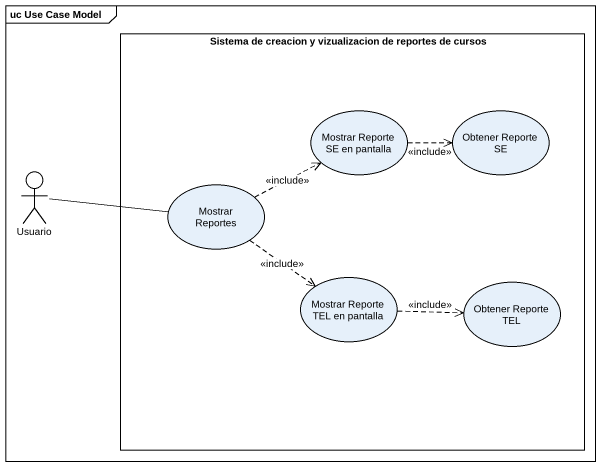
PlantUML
@startuml
mainframe uc Use Case Model
rectangle "Sistema de creacion y vizualizacion de reportes de cursos" as Sistema_de_creacion_y {
  usecase "Mostrar Reporte SE en pantalla" as Mostrar_Reporte_SE_en
  usecase "Obtener Reporte SE" as Obtener_Reporte_SE
  usecase "Mostrar Reportes" as Mostrar_Reportes
  usecase "Mostrar Reporte TEL en pantalla" as Mostrar_Reporte_TEL_en
  usecase "Obtener Reporte TEL" as Obtener_Reporte_TEL
}
actor Usuario
Mostrar_Reporte_SE_en .right.> Obtener_Reporte_SE : <<include>>
Usuario -right- Mostrar_Reportes
Mostrar_Reportes .right.> Mostrar_Reporte_SE_en : <<include>>
Mostrar_Reportes ..> Mostrar_Reporte_TEL_en : <<include>>
Mostrar_Reporte_TEL_en .right.> Obtener_Reporte_TEL : <<include>>
@enduml
